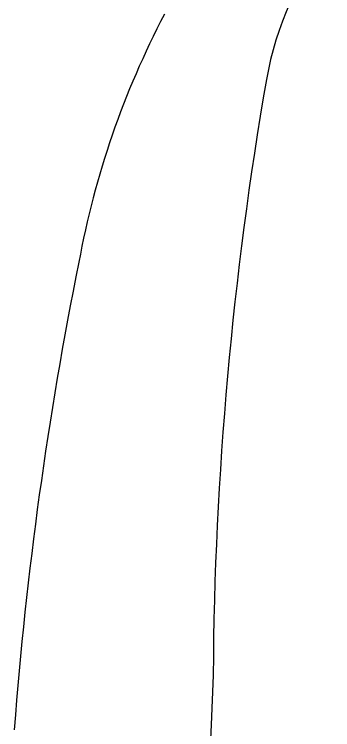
# Model space of a CAD drawing. Header units: millimetres. Extents: x 976 to 9349, y -1578 to 2211.
# Drawn here: x 2589.666 to 2590.533, y 253.789 to 255.737 of the extents above; entities that cross this region are included whole.
import ezdxf

# ---------------------------------------------------------------- set-up
doc = ezdxf.new("R2010")
doc.units = ezdxf.units.MM
doc.layers.add('Wbudowane', color=175, linetype='Continuous')

# ---------------------------------------------------------------- blocks, each defined once
blk = doc.blocks.new('Z$W@#21058')
for centre, radius, start, end in [((22.5169, 132.8125), 0.8583, 140.7931, 170.0756), ((23.4988, 132.0332), 2.3774, 152.3225, 169.5925), ((31.3909, 131.2735), 9.8648, 170.15388, 179.62035), ((31.3206, 130.4112), 10.3651, 168.58476, 175.68879), ((460.7946, 112.4722), 439.6733, 177.54065, 178.671606)]:
    blk.add_arc(centre, radius, start, end)

msp = doc.modelspace()

# ---------------------------------------------------------------- block references
at = {"layer": 'Wbudowane'}
msp.add_blockref('Z$W@#21058', (2568.6809, 122.599), dxfattribs=at)

doc.saveas('drawing.dxf')
